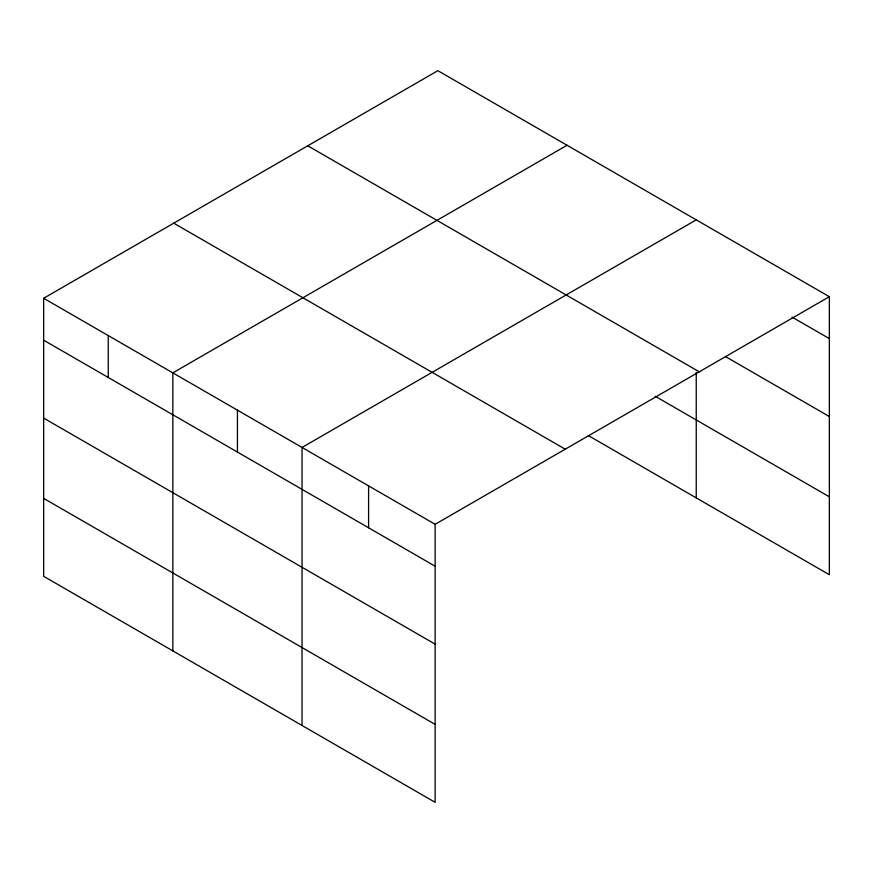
<?xml version="1.0" encoding="UTF-8"?>
<svg xmlns="http://www.w3.org/2000/svg" width="873" height="873" viewBox="0 0 873 873"><rect width="100%" height="100%" fill="white"/><g stroke="black" fill="none" stroke-linecap="round" stroke-linejoin="round"><path stroke-width="1.31" d="M829.35 296.7L437.864 70.68L43.65 298.271L43.65 576.3L435.136 802.32L435.136 524.302L829.35 296.7L829.35 574.729L588.195 435.496M567.046 145.267L172.843 372.858L172.843 650.887M696.239 219.854L302.036 447.456L302.036 725.474M791.986 317.041L829.35 338.615M725.43 356.533L829.35 416.53M307.765 145.791L699.262 371.811M655.132 396.222L829.35 496.813M173.738 223.172L565.235 449.191M43.65 298.271L435.136 524.302M43.65 340.186L435.136 566.206M43.65 418.102L435.136 644.121M43.65 498.374L435.136 724.404M696.239 372.334L696.239 497.872M368.592 485.879L368.592 527.783M237.434 410.157L237.434 452.061M108.241 335.57L108.241 377.474"/></g></svg>
